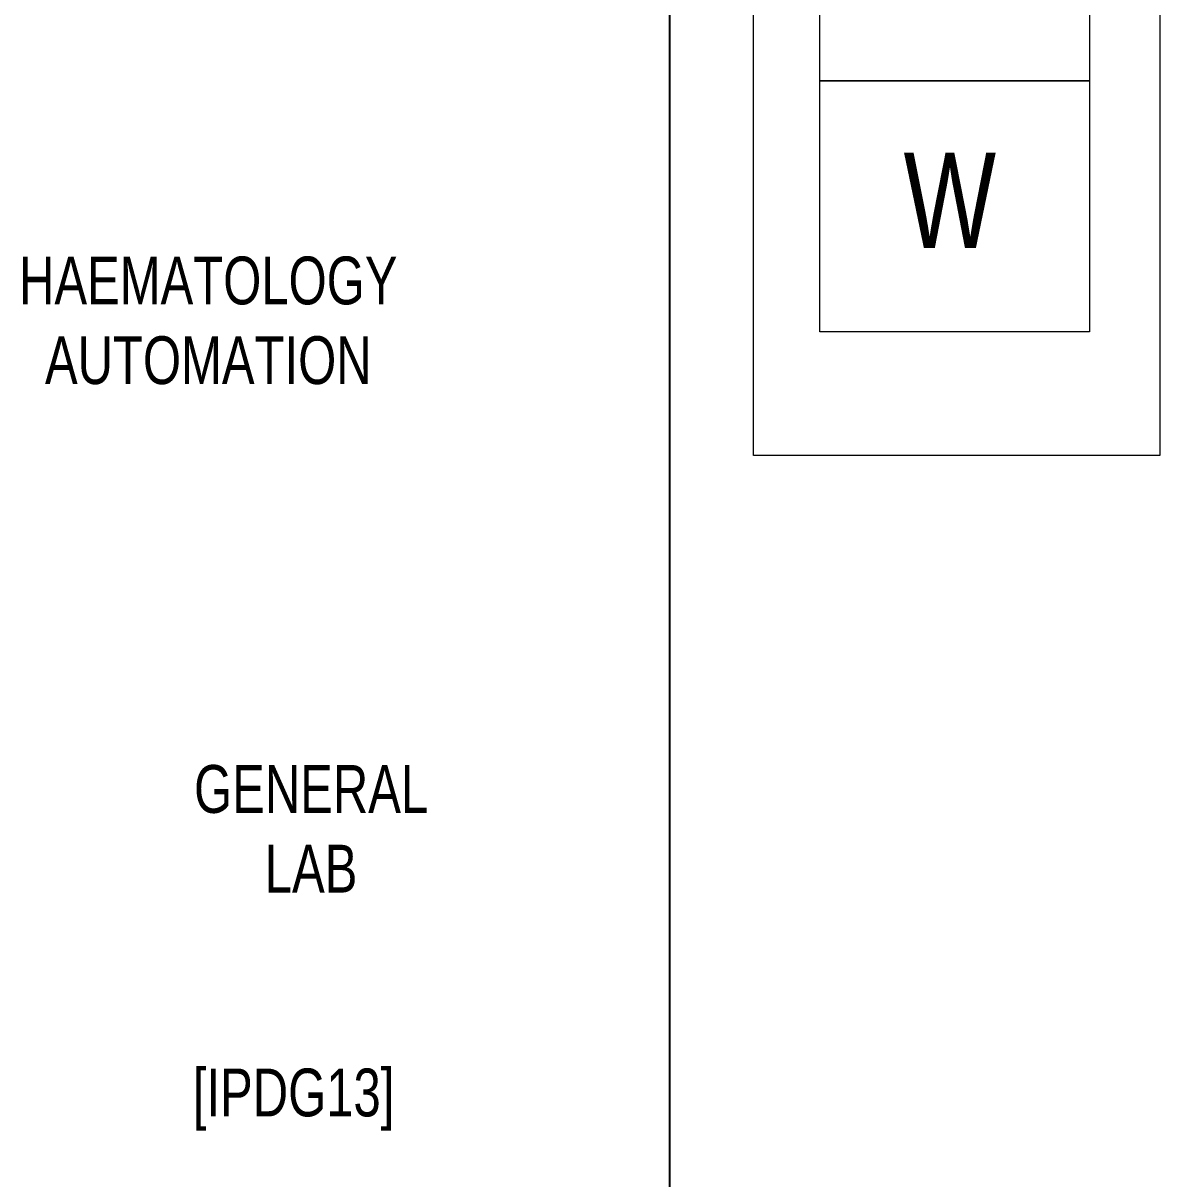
# Model space of a CAD drawing. Header units: metres. Extents: x -18745 to 220762, y -1579758 to -1356048.
# Drawn here: x 201160 to 203538, y -1460256 to -1457838 of the extents above; entities that cross this region are included whole.
import ezdxf

# ---------------------------------------------------------------- set-up
doc = ezdxf.new("R2010")
doc.units = ezdxf.units.M
doc.layers.get('0').update_dxf_attribs({"lineweight": 0})
doc.layers.add('A-100 - Copy$0$72_EGR_BASE_TEXT', color=8, linetype='Continuous', lineweight=0)
doc.layers.add('A-100 - Copy$0$Medical Equipment and Furniture', color=8, linetype='Continuous', lineweight=0)
doc.layers.add('A-100 - Copy$0$axes', color=8, linetype='Continuous')
doc.styles.add('A-100 - Copy$0$X3G_ENTITY_2587EA', font='swisscl.ttf', dxfattribs={"height": 200})

# ---------------------------------------------------------------- blocks, each defined once
blk = doc.blocks.new('A-100 - Copy')
at = {"layer": 'A-100 - Copy$0$axes'}
blk.add_line((202513.3, -1477297.4, 0), (202513.3, -1451192.7, 0), dxfattribs=at)
at = {"layer": 'A-100 - Copy$0$Medical Equipment and Furniture', "elevation": 0}
blk.add_lwpolyline([(202688.3, -1455197.7), (203538.3, -1455197.7), (203538.3, -1458742.7), (202688.3, -1458742.7), (202688.3, -1455197.7)], dxfattribs=at)
for points in [[(202827, -1457433.3), (203390.8, -1457433.3), (203390.8, -1457958.6), (202827, -1457958.6)], [(202827, -1457958.6), (203390.8, -1457958.6), (203390.8, -1458483.8), (202827, -1458483.8)]]:
    blk.add_lwpolyline(points, close=True, dxfattribs=at)
at = {"layer": 'A-100 - Copy$0$72_EGR_BASE_TEXT', "char_height": 100, "attachment_point": 2, "style": 'A-100 - Copy$0$X3G_ENTITY_2587EA'}
for s, insert in [('HAEMATOLOGY\\PAUTOMATION', (201547.3, -1458326.5, 0)), ('GENERAL^M^JLAB', (201762.4, -1459390.3, -4.7)), ('[IPDG13]', (201725.8, -1460025.2))]:
    blk.add_mtext(s, dxfattribs=dict(at, insert=insert))
at = {"layer": 'A-100 - Copy$0$Medical Equipment and Furniture', "insert": (203098.8, -1458108.9, 0), "char_height": 200, "attachment_point": 2, "style": 'A-100 - Copy$0$X3G_ENTITY_2587EA'}
blk.add_mtext('W', dxfattribs=at)

msp = doc.modelspace()

# ---------------------------------------------------------------- block references
msp.add_blockref('A-100 - Copy', (0, 0))

doc.saveas('drawing.dxf')
